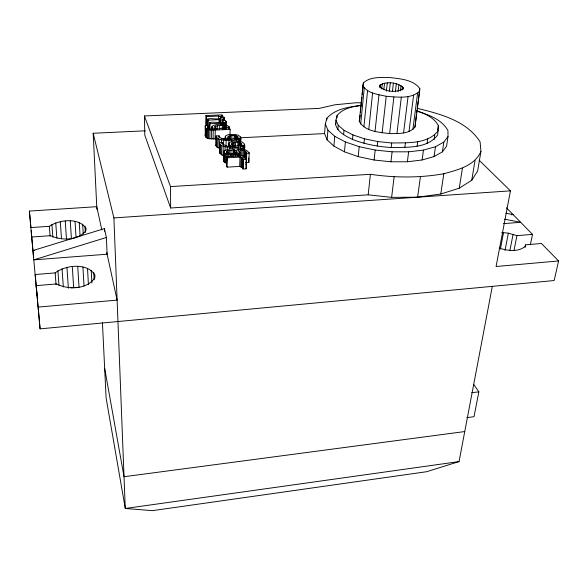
<?xml version="1.0" encoding="UTF-8"?>
<svg xmlns="http://www.w3.org/2000/svg" width="588" height="588" viewBox="0 0 588 588"><rect width="100%" height="100%" fill="white"/><g stroke="black" fill="none" stroke-linecap="round" stroke-linejoin="round"><path stroke-width="0.88" d="M361.649 105.245C352.896 106.435 343.238 108.346 337.167 115.322L335.946 120.121L335.572 124.516C337.688 132.454 345.781 136.056 352.499 139.422C364.847 144.281 377.981 146.618 391.174 147.537C406.749 147.14 427.241 148.904 437.692 134.997L438.369 125.619C434.12 117.482 425.036 113.697 416.811 110.801M216.832 138.966L208.461 138.628L206.513 137.776L205.381 136.497L205.293 125.648L208.255 125.567C207.321 134.145 226.182 125.266 228.82 128.331L229.57 128.36L230.129 129.389L229.981 134.74M205.381 136.497L205.293 125.648M222.72 117.644L222.205 114.866L205.918 115.586L205.8 124.325L206.322 125.376L208.056 125.295M205.844 137.188L205.969 128.25L205.506 127.567M206.322 125.376L206.447 116.615L205.918 115.586M206.513 137.776L206.645 128.831L205.969 128.25M207.388 138.261L207.52 129.309L206.645 128.831M207.593 126.126L207.696 119.085C211.188 117.585 219.03 120.547 221.375 117.409L218.64 116.079L206.447 116.615M207.887 128.757L207.954 126.405M208.056 128.574L208.093 125.906M208.211 128.235L208.233 120.136L207.696 119.085M208.461 138.628L208.6 129.676L207.52 129.309M209.409 128.838L209.504 122.642C213.01 121.121 220.941 124.119 223.278 120.93L220.463 119.562L208.233 120.136M209.762 138.893L209.909 129.933L208.6 129.676M209.96 129.029L210.048 123.708L209.504 122.642M211.298 139.055L211.452 130.095L209.909 129.933M211.915 129.301L212.121 126.141C217.016 123.553 224.528 123.311 229.122 126.677L228.82 128.331M212.047 129.83L211.959 126.626M212.474 129.514L212.092 127.155M213.076 139.106L213.238 130.146L230.129 129.389M215.112 128.059L215.149 126.28C218.721 125.435 223.609 124.443 226.696 126.964L226.534 128.441M215.09 139.055L215.259 130.095M215.62 128.713L215.678 126.045M219.023 137.614L219.059 135.806L216.149 135.953L215.972 145.515L216.891 147.022L219.486 148.441M216.163 146.037L216.149 135.953M216.34 136.982L217.075 137.952L216.891 147.022L215.972 144.993M217.244 129.242L217.317 125.692M218.001 147.816L218.192 138.731L217.075 137.952M218.589 118.695L218.64 116.079M219.008 122.282L219.067 119.651M219.633 129.037L219.706 125.487M219.816 122.238L219.875 119.599M218.192 138.731L219.684 139.356L219.412 152.424L221.485 154.791L224.256 155.783M219.611 152.968L219.603 142.752L222.558 142.597L222.514 144.428M220.404 118.475L220.441 116.733M220.404 122.194L220.463 119.562M220.926 124.979L220.963 123.208L224.653 122.723L226.13 121.834L225.601 120.577L222.191 119.298L224.249 118.078L223.734 117.108L220.956 115.976L222.764 115.895M221.014 118.82L221.051 117.071M219.809 143.81L220.559 144.81L220.353 153.975L219.405 151.888M221.47 143.487L221.551 139.856L219.684 139.356M221.485 154.791L221.698 145.618L220.559 144.81M222.345 122.017L222.382 120.261M222.271 129.037L222.352 125.487M222.462 124.869L222.507 123.105M222.925 122.363L222.97 120.599M223.381 129.132L223.462 125.582M223.675 124.707L223.719 122.936M222.999 155.438L223.219 146.258L221.698 145.618M223.962 120.312L224.131 117.556M223.543 145.648L223.668 140.194L221.551 139.856M224.212 119.834L224.249 118.078M224.351 129.301L224.44 125.751M223.977 151.006L224.491 152.821L226.152 153.835L225.917 163.126L224.263 162.097L223.638 160.847L223.977 151.006C230.415 147.47 244.836 146.044 249.209 153.13L246.218 153.292L246.004 159.186M224.594 125.376L224.653 122.723M223.815 161.487L224.043 152.211M224.226 157.202L224.329 152.998M224.263 162.097L224.491 152.821M225.197 128.632L225.263 125.972M225.314 125.104L225.38 122.458M225.197 139.26C223.815 133.748 231.069 134.365 234.436 134.49C238.735 134.623 242.594 136.82 240.529 141.973M225.035 150.109L225.116 146.765L223.219 146.258M225.358 139.731L225.454 136.115M225.777 125.692L225.865 122.164M224.969 162.648L225.197 153.358M225.843 128.912L225.91 126.251M226.079 125.876L226.189 121.473M225.777 139.768L225.263 136.548M226.343 128.36L226.387 126.582M226.02 145.846L226.159 140.385L223.668 140.194M226.652 128.743L226.696 126.964M245.108 156.827L244.439 155.599L226.755 156.57L226.512 165.897L227.137 167.146L239.676 166.426L242.366 167.764L243.02 169.013L246.115 168.829L246.416 159.267L245.159 158.032L242.484 156.974L245.108 156.827L245.049 158.517M226.806 152.806L226.85 151.123L227.335 150.815L233.965 149.778L236.031 150.535L236.935 152.358C234.046 154.085 229.313 154.321 226.615 152.079L226.85 151.123M227.203 149.617L227.269 147.11L225.116 146.765M227.189 160.156L227.343 154.24L226.152 153.835M227.269 153.336L227.335 150.815M227.137 167.146L227.38 157.797L226.755 156.57M227.894 138.79L228.298 136.431C231.238 135.321 235.443 134.85 238 136.982L238.059 137.592C232.635 139.429 222.962 141.348 218.92 136.357L219.059 135.806M228.247 138.239L228.298 136.431M228.056 153.858L228.144 150.499M228.805 138.827L228.879 136.115M229.07 128.449L229.122 126.677M228.776 146.096L228.879 140.444C232.686 140.01 237.596 140.892 240.58 138.011L240.676 137.46M228.622 157.092L228.695 154.548L227.343 154.24M228.938 146.566L229.011 143.825M229.254 153.571L229.342 150.212M229.379 146.64L228.85 143.354C230.775 140.517 235.134 141.289 238.14 141.23C243.373 141.524 246.21 143.832 244.292 149.756M229.541 139.496L229.643 135.887M229.746 148.984L229.79 147.309L227.269 147.11M229.923 147.096L229.967 145.265L229.43 144.81M230.533 139.334L230.636 135.725M230.202 156.452L230.246 154.762L228.695 154.548M230.871 154.174L230.988 149.977M231.621 142.186L231.672 140.37M231.812 139.231L231.915 135.63M231.878 145.06L231.929 143.237C234.906 142.076 239.191 141.605 241.778 143.788L241.837 144.42C237.074 146.133 224.572 148.705 222.558 142.597M231.9 156.555L231.951 154.864C234.524 154.637 238.324 155.136 239.801 152.52L239.147 150.991L236.854 149.639C241.381 149.47 248.93 149.991 246.181 156.915M232.436 145.648L232.517 142.913M232.503 149.036L232.547 147.368C236.405 146.927 241.411 147.816 244.402 144.846L244.49 144.281M233.179 146.316L233.289 142.671M233.032 154.005L233.157 149.815M233.679 156.518L233.73 154.828M234.097 139.231L234.208 135.63M233.84 153.968L233.965 149.778M234.186 146.155L234.296 142.509M234.509 153.953L234.641 149.756M235.068 139.327L235.171 135.718M235.479 146.044L235.59 142.399M235.906 139.481L236.023 135.872M235.538 156.349L235.59 154.659M235.957 153.049L236.031 150.535M236.619 141.664L236.67 139.848M236.648 138.783L236.736 136.078M236.773 153.064L236.824 151.388M237.243 138.136L237.302 136.335M237.06 156.07L237.111 154.379M237.67 138.437L237.728 136.637M237.802 146.044L237.912 142.399M238.28 141.26L238.338 139.444M238.169 148.904L238.228 147.066M238.221 156.511L238.309 153.975M238.779 146.133L238.897 142.494M238.669 151.322L238.721 149.653M239.463 141.679L239.551 138.959M239.081 155.982L239.162 153.461M239.661 145.383L239.757 142.649M239.507 156.342L239.617 152.976L235.259 153.24M240.08 142.134L240.205 138.511L235.362 138.753M239.684 155.886L239.801 152.52M240.301 142.274L240.477 136.864M239.676 166.426L239.985 157.106L227.38 157.797M240.389 145.596L240.477 142.862M240.161 156.445L240.389 149.742M240.36 149.499L240.455 146.75M240.97 145.861L241.058 143.127M241.425 145.258L241.492 143.435M240.808 166.838L241.131 157.511L239.985 157.106M241.653 155.791L241.859 149.925M242.043 149.08L242.138 146.331M241.712 167.286L242.036 157.952L241.131 157.511M242.366 167.764L242.697 158.422L242.036 157.952M242.925 156.055L243.131 150.19M243.234 149.484L243.366 145.824M242.763 168.264L243.094 158.914L242.697 158.422M242.94 168.638L243.094 158.914M243.02 169.013L243.27 159.289M243.858 149.94L244.02 145.368L239.11 145.618M243.998 156.408L244.204 150.543M244.233 149.418L244.402 144.846M244.851 156.827L245.064 150.954M245.468 158.157L245.71 151.447M245.902 158.723L246.151 152.005M246.063 164.919L246.284 158.981M246.115 168.829L246.416 159.267M248.709 157.907L248.849 162.384L245.88 162.553M248.849 162.384L249.187 152.63M419.648 91.059L419.795 88.553C412.916 79.24 399.472 78.821 388.903 77.425C380.355 77.543 370.006 76.624 363.333 82.981L359.275 121.371C364.972 131.661 379.194 132.19 389.624 133.623C398.12 133.439 409.035 134.343 414.966 127.059L419.648 91.059C411.085 99.416 397.143 96.969 386.235 96.292C378.121 94.403 367.257 93.536 362.825 85.444M414.966 127.059L416.422 114.52M205.102 135.505L205.168 134.549M416.723 111.125C428.424 114.689 441.661 119.224 447.931 130.536L448.012 136.563L446.579 146.206L442.382 151.851L434.062 156.57L422.118 159.98L407.366 161.781L390.932 161.796L374.1 160.024L358.202 156.606L344.465 151.829L333.881 146.096L327.134 139.856L324.554 133.579L325.326 123.972L326.921 118.181C335.013 109.228 347.721 107.023 359.195 105.84M326.781 119.908L326.921 118.181M327.134 139.856L327.928 130.154L325.326 123.972M333.881 146.096L334.726 136.298L327.928 130.154M336.939 117.931L337.167 115.322M337.857 129.661L338.24 125.222L335.946 120.121M343.598 134.755L344.009 130.279L338.24 125.222M344.465 151.829L345.376 141.951L334.726 136.298M352.499 139.422L352.932 134.917L344.009 130.279M359.79 118.732L360.15 115.16M360.415 112.477L360.767 108.898M360.944 107.112L361.297 103.539M361.561 100.857L361.914 97.285M362.179 94.602L362.539 91.022M362.715 89.236L363.333 82.981M360.664 124.149L364.266 88.038M358.202 156.606L359.202 146.669L345.376 141.951M363.906 126.868L367.596 90.603M403.199 87.649L403.089 88.685C396.466 92.992 385.03 92 379.458 86.348L379.627 85.319C386.331 81.144 397.51 82.114 403.199 87.649L402.978 89.442M363.972 143.303L364.435 138.775L352.932 134.917M368.801 129.345L372.608 92.941M379.429 87.112L379.627 85.319M361.333 102.797L355.931 102.76L335.072 104.767L319.225 108.383L144.413 115.968L144.802 135.233L170.638 208.005L368.184 194.819L370.403 174.313C394.754 177.841 419.553 178.039 443.815 173.747C457.699 169.873 474.494 166.007 480.933 151.491L480.102 141.87C466.696 120.746 440.169 113.918 417.282 108.339M375.026 131.389L378.973 94.888M380.201 87.98L380.583 84.407M381.685 89.031L382.266 83.672M374.1 160.024L375.188 150.058L359.202 146.669M377.202 146.081L377.702 141.546L364.435 138.775M383.868 89.405L384.559 83.173M386.375 91.14L387.301 82.923M382.134 132.851L386.235 96.292M389.374 91.169L390.307 82.952M392.461 91.265L393.379 83.253M389.624 133.623L393.879 97.057M395.386 91.824L396.319 83.812M391.174 147.537L391.711 143.002C407.3 142.59 427.792 144.428 438.325 130.587M398.091 91.721L398.936 84.584M390.932 161.796L392.115 151.822L408.645 151.829L423.47 150.08L435.465 146.735L443.815 142.105L448.012 136.563M400.399 90.883L401.038 85.525M402.06 90.148L402.493 86.568M396.944 133.645L401.347 97.116M368.184 194.819L391.623 197.362L394.129 176.848M403.559 132.917L408.079 96.469M404.831 147.551L405.397 143.024M408.998 131.492L413.614 95.175M407.366 161.781L408.645 151.829M412.879 129.492L417.553 93.323M416.649 112.734L417.002 110.044M417.237 108.251L418.164 101.092M418.399 99.298L419.795 88.553M417.105 146.125L417.7 141.612M422.118 159.98L423.47 150.08M391.623 197.362L417.62 197.193L420.42 176.76M427.086 143.391L427.711 138.908M434.091 139.577L434.723 135.13M437.744 129.992L438.369 125.619M434.062 156.57L435.465 146.735M442.382 151.851L443.815 142.105M417.62 197.193L440.772 194.025L443.815 173.747M440.772 194.025L459.243 188.189L462.455 168.139M459.243 188.189L471.745 180.273L475.038 160.487M480.933 151.491L477.64 170.968L471.745 180.273M102.43 322.709L106.105 397.922L125.273 508.48L152.424 510.649L426.726 471.701L459.044 461.587L492.318 286.356M479.088 160.149L510.45 190.857L496.088 266.504L558.6 260.962L554.161 280.542L40.08 328.854L31.127 230.687M500.395 249.077L503.526 232.642L508.348 233.171L516.933 235.641L532.522 234.384L530.361 244.755M505.004 250.481L508.348 233.171M473.752 384.464L478.852 391.829L474.024 416.694L466.813 417.627M359.275 121.371L359.621 119.614M509.855 250.709L513.089 234.259M514 250.385L516.933 235.641M223.638 160.847L223.756 160.259M525.121 247.445L525.657 244.814L541.46 243.498L558.6 260.962M246.218 153.292L246.343 152.711M335.572 124.516L335.976 122.907M525.657 244.814L524.827 246.651C517.712 252.406 507.282 250.606 499.175 248.136M231.929 143.237L231.745 144.45L233.906 146.044M215.149 126.28L214.723 126.898L215.157 127.699L217.347 128.875M37.037 295.477L35.184 274.515L55.162 272.898C65.533 264.982 87.494 262.366 94.977 275.162L94.771 277.918C86.803 289.605 68.237 289.928 56.536 283.945L36.206 285.636L38.073 306.84M101.827 229.945L96.763 206.689L29.4 211.077L30.907 227.571L49.348 226.292C59.197 219.728 78.763 217.251 86.083 228.401L85.855 230.746C77.91 240.823 61.395 240.705 50.517 235.678L31.767 237.023M106.377 237.471L33.847 259.852L107.119 254.207L106.377 237.471L104.399 228.592L33.002 250.547L34.824 250.414M71.016 287.819L78.138 287.334M459.044 461.587L125.273 508.48L113.896 217.928L93.176 133.263L145.376 130.808M464.748 431.555L124.031 476.728L104.657 368.309M471.716 392.703L478.852 391.829M503.438 223.646L520.674 222.315L504.563 219.184M511.303 214.76L513.118 214.62L505.923 213.201M113.896 217.928L510.45 190.857M144.413 115.968L170.505 186.587L370.403 174.313M243.351 159.657L246.46 159.48M221.184 138.746L225.535 138.525M239.897 137.812L324.554 133.579M210.048 123.708L220.963 123.208M501.696 232.657L503.526 232.642M226.159 140.385L228.879 140.444M229.79 147.309L232.547 147.368M211.452 130.095L213.238 130.146M230.246 154.762L231.951 154.864M377.702 141.546L391.711 143.002M375.188 150.058L392.115 151.822M215.017 128.985L212.511 127.736M228.048 139.26L225.821 137.959M229.967 145.265L231.701 146.155M230.224 139.158L228.894 138.423L227.938 136.982M506.378 207.748L532.522 234.384M106.759 252.561L117.115 300.101L38.161 307.098L40.08 328.854M29.4 211.077L33.538 257.11M49.348 226.292L50.112 236.192M51.891 224.498L52.854 237.148M55.162 272.898L56.058 284.702M57.896 270.774L58.976 285.334M55.735 222.837L56.86 238.162M60.285 221.647L61.497 238.743M62.034 268.797L63.335 286.959M65.239 221.014L66.459 238.985M66.944 267.378L68.377 288.223M72.295 266.599L73.654 287.414M70.273 220.963L71.435 238.926M75.051 221.514L76.058 237.677M77.741 266.518L79.035 287.319M82.923 267.128L84.047 286.121M79.277 222.609L80.086 236.089M82.665 224.197L83.239 234.097M87.516 268.393L88.428 284.688M84.988 226.174L85.348 232.488M91.206 270.237L91.89 282.931M93.757 272.545L94.139 279.815M93.176 133.263L96.888 209.321M104.399 228.592L104.517 231.209M170.505 186.587L170.638 208.005"/></g></svg>
